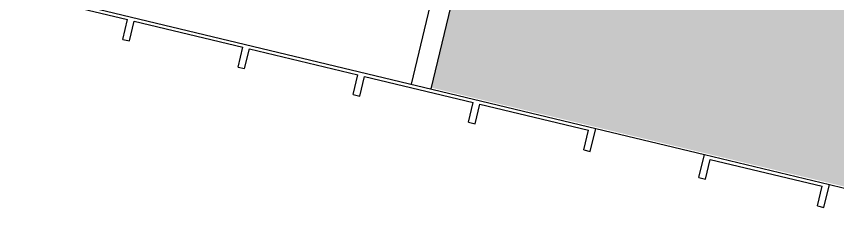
# Model space of a CAD drawing. Header units: inches. Extents: x 69220657 to 69222831, y 27675098 to 27677390.
# Drawn here: x 69221840.7 to 69222083.3, y 27676549.1 to 27676611.1 of the extents above; entities that cross this region are included whole.
import ezdxf

# ---------------------------------------------------------------- set-up
doc = ezdxf.new("R2010")
doc.units = ezdxf.units.IN
doc.header["$LTSCALE"] = 100
doc.header["$MEASUREMENT"] = 0
for name, color, linetype in [('A-GLAZ', 1, 'CONTINUOUS'), ('A-WALL', 5, 'CONTINUOUS'), ('Rooms-Category-Color', 7, 'CONTINUOUS'), ('Rooms-College-Color', 7, 'CONTINUOUS'), ('Rooms-Department-Color', 7, 'CONTINUOUS'), ('Rooms-Division-Color', 7, 'CONTINUOUS')]:
    doc.layers.add(name, color=color, linetype=linetype)

msp = doc.modelspace()

# ---------------------------------------------------------------- hatches: boundary and pattern name
at = {"layer": 'Rooms-Category-Color', "true_color": 0xfa9ba3}
msp.add_hatch(color=241, dxfattribs=at).paths.add_polyline_path([(69222030.29, 27676869.79), (69222193.67, 27676830.65), (69222192.74, 27676826.76), (69222204.41, 27676823.97), (69222205.34, 27676827.86), (69222242.29, 27676819), (69222177.64, 27676549.11), (69222140.68, 27676557.95), (69222141.61, 27676561.84), (69222129.94, 27676564.63), (69222126.68, 27676551.02), (69221963.29, 27676590.09)])
at = {"layer": 'Rooms-College-Color', "true_color": 0x80bc67}
msp.add_hatch(color=83, dxfattribs=at).paths.add_polyline_path([(69222030.29, 27676869.79), (69222193.67, 27676830.65), (69222192.74, 27676826.76), (69222204.41, 27676823.97), (69222205.34, 27676827.86), (69222242.29, 27676819), (69222177.64, 27676549.11), (69222140.68, 27676557.95), (69222141.61, 27676561.84), (69222129.94, 27676564.63), (69222126.68, 27676551.02), (69221963.29, 27676590.09)])
at = {"layer": 'Rooms-Department-Color', "true_color": 0x62f98f}
msp.add_hatch(color=91, dxfattribs=at).paths.add_polyline_path([(69222030.29, 27676869.79), (69222193.67, 27676830.65), (69222192.74, 27676826.76), (69222204.41, 27676823.97), (69222205.34, 27676827.86), (69222242.29, 27676819), (69222177.64, 27676549.11), (69222140.68, 27676557.95), (69222141.61, 27676561.84), (69222129.94, 27676564.63), (69222126.68, 27676551.02), (69221963.29, 27676590.09)])
at = {"layer": 'Rooms-Division-Color', "true_color": 0x62f98f}
msp.add_hatch(color=91, dxfattribs=at).paths.add_polyline_path([(69222030.29, 27676869.79), (69222193.67, 27676830.65), (69222192.74, 27676826.76), (69222204.41, 27676823.97), (69222205.34, 27676827.86), (69222242.29, 27676819), (69222177.64, 27676549.11), (69222140.68, 27676557.95), (69222141.61, 27676561.84), (69222129.94, 27676564.63), (69222126.68, 27676551.02), (69221963.29, 27676590.09)])

# ---------------------------------------------------------------- linework, layer by layer
at = {"layer": 'A-GLAZ'}
for p, q in [((69222011.82, 27676578.06), (69222043.91, 27676570.38)), ((69222080.87, 27676561.52), (69222113.93, 27676553.6))]:
    msp.add_line(p, q, dxfattribs=at)
at = {"layer": 'A-WALL'}
for p, q in [((69221963.2, 27676589.71), (69222030.29, 27676869.79)), ((69221957.36, 27676591.11), (69221977.86, 27676676.69)), ((69221840.66, 27676619.07), (69222011.82, 27676578.06)), ((69221841.4, 27676617.86), (69221873.5, 27676610.17)), ((69221872.1, 27676604.34), (69221873.5, 27676610.17)), ((69221874.04, 27676603.87), (69221875.44, 27676609.71)), ((69221875.44, 27676609.71), (69221907.53, 27676602.02)), ((69221872.1, 27676604.34), (69221874.04, 27676603.87)), ((69221906.13, 27676596.18), (69221907.53, 27676602.02)), ((69221908.08, 27676595.72), (69221909.48, 27676601.55)), ((69221909.48, 27676601.55), (69221941.57, 27676593.87)), ((69221906.13, 27676596.18), (69221908.08, 27676595.72)), ((69221940.17, 27676588.03), (69221941.57, 27676593.87)), ((69221942.12, 27676587.56), (69221943.51, 27676593.4)), ((69221943.51, 27676593.4), (69221975.61, 27676585.71)), ((69221940.17, 27676588.03), (69221942.12, 27676587.56)), ((69221974.21, 27676579.88), (69221975.61, 27676585.71)), ((69221976.15, 27676579.41), (69221977.55, 27676585.25)), ((69221977.55, 27676585.25), (69222009.64, 27676577.56)), ((69221974.21, 27676579.88), (69221976.15, 27676579.41)), ((69222008.25, 27676571.72), (69222009.64, 27676577.56)), ((69222010.19, 27676571.26), (69222011.82, 27676578.06)), ((69222008.25, 27676571.72), (69222010.19, 27676571.26)), ((69222042.28, 27676563.57), (69222043.91, 27676570.38)), ((69222043.91, 27676570.38), (69222080.87, 27676561.52)), ((69222044.23, 27676563.1), (69222045.62, 27676568.94)), ((69222045.62, 27676568.94), (69222078.69, 27676561.02)), ((69222042.28, 27676563.57), (69222044.23, 27676563.1)), ((69222077.29, 27676555.18), (69222078.69, 27676561.02)), ((69222079.24, 27676554.71), (69222080.87, 27676561.52)), ((69222077.29, 27676555.18), (69222079.24, 27676554.71))]:
    msp.add_line(p, q, dxfattribs=at)

doc.saveas('drawing.dxf')
